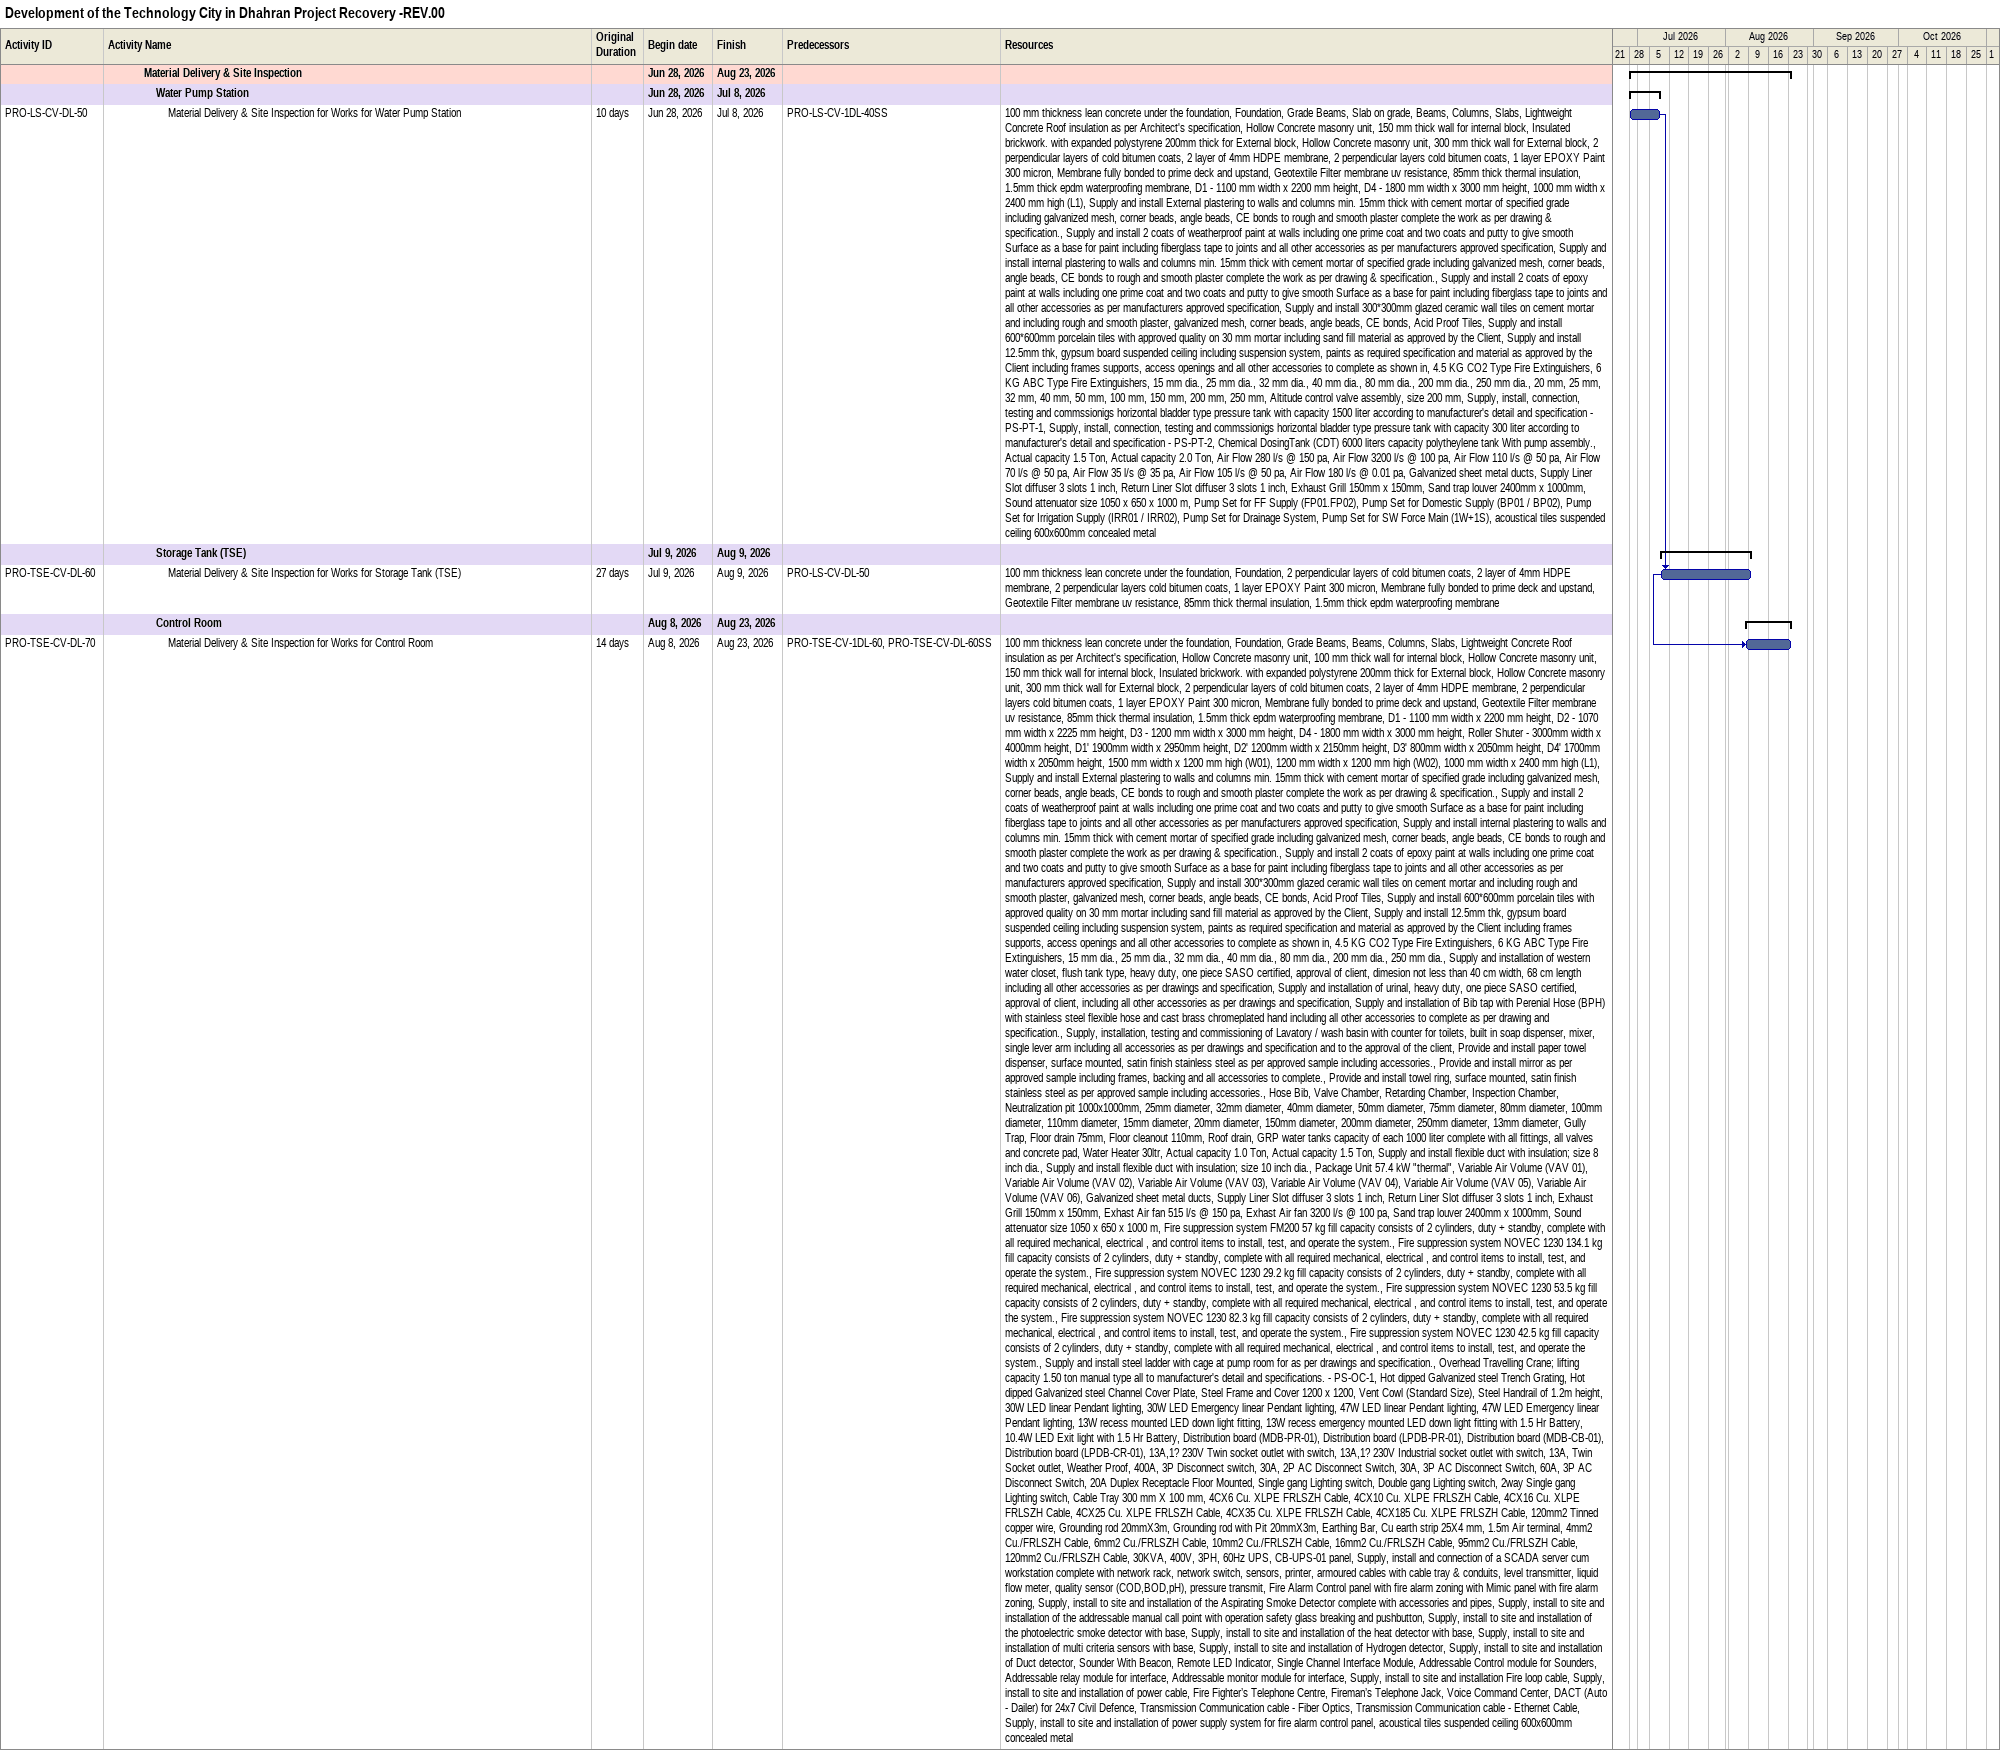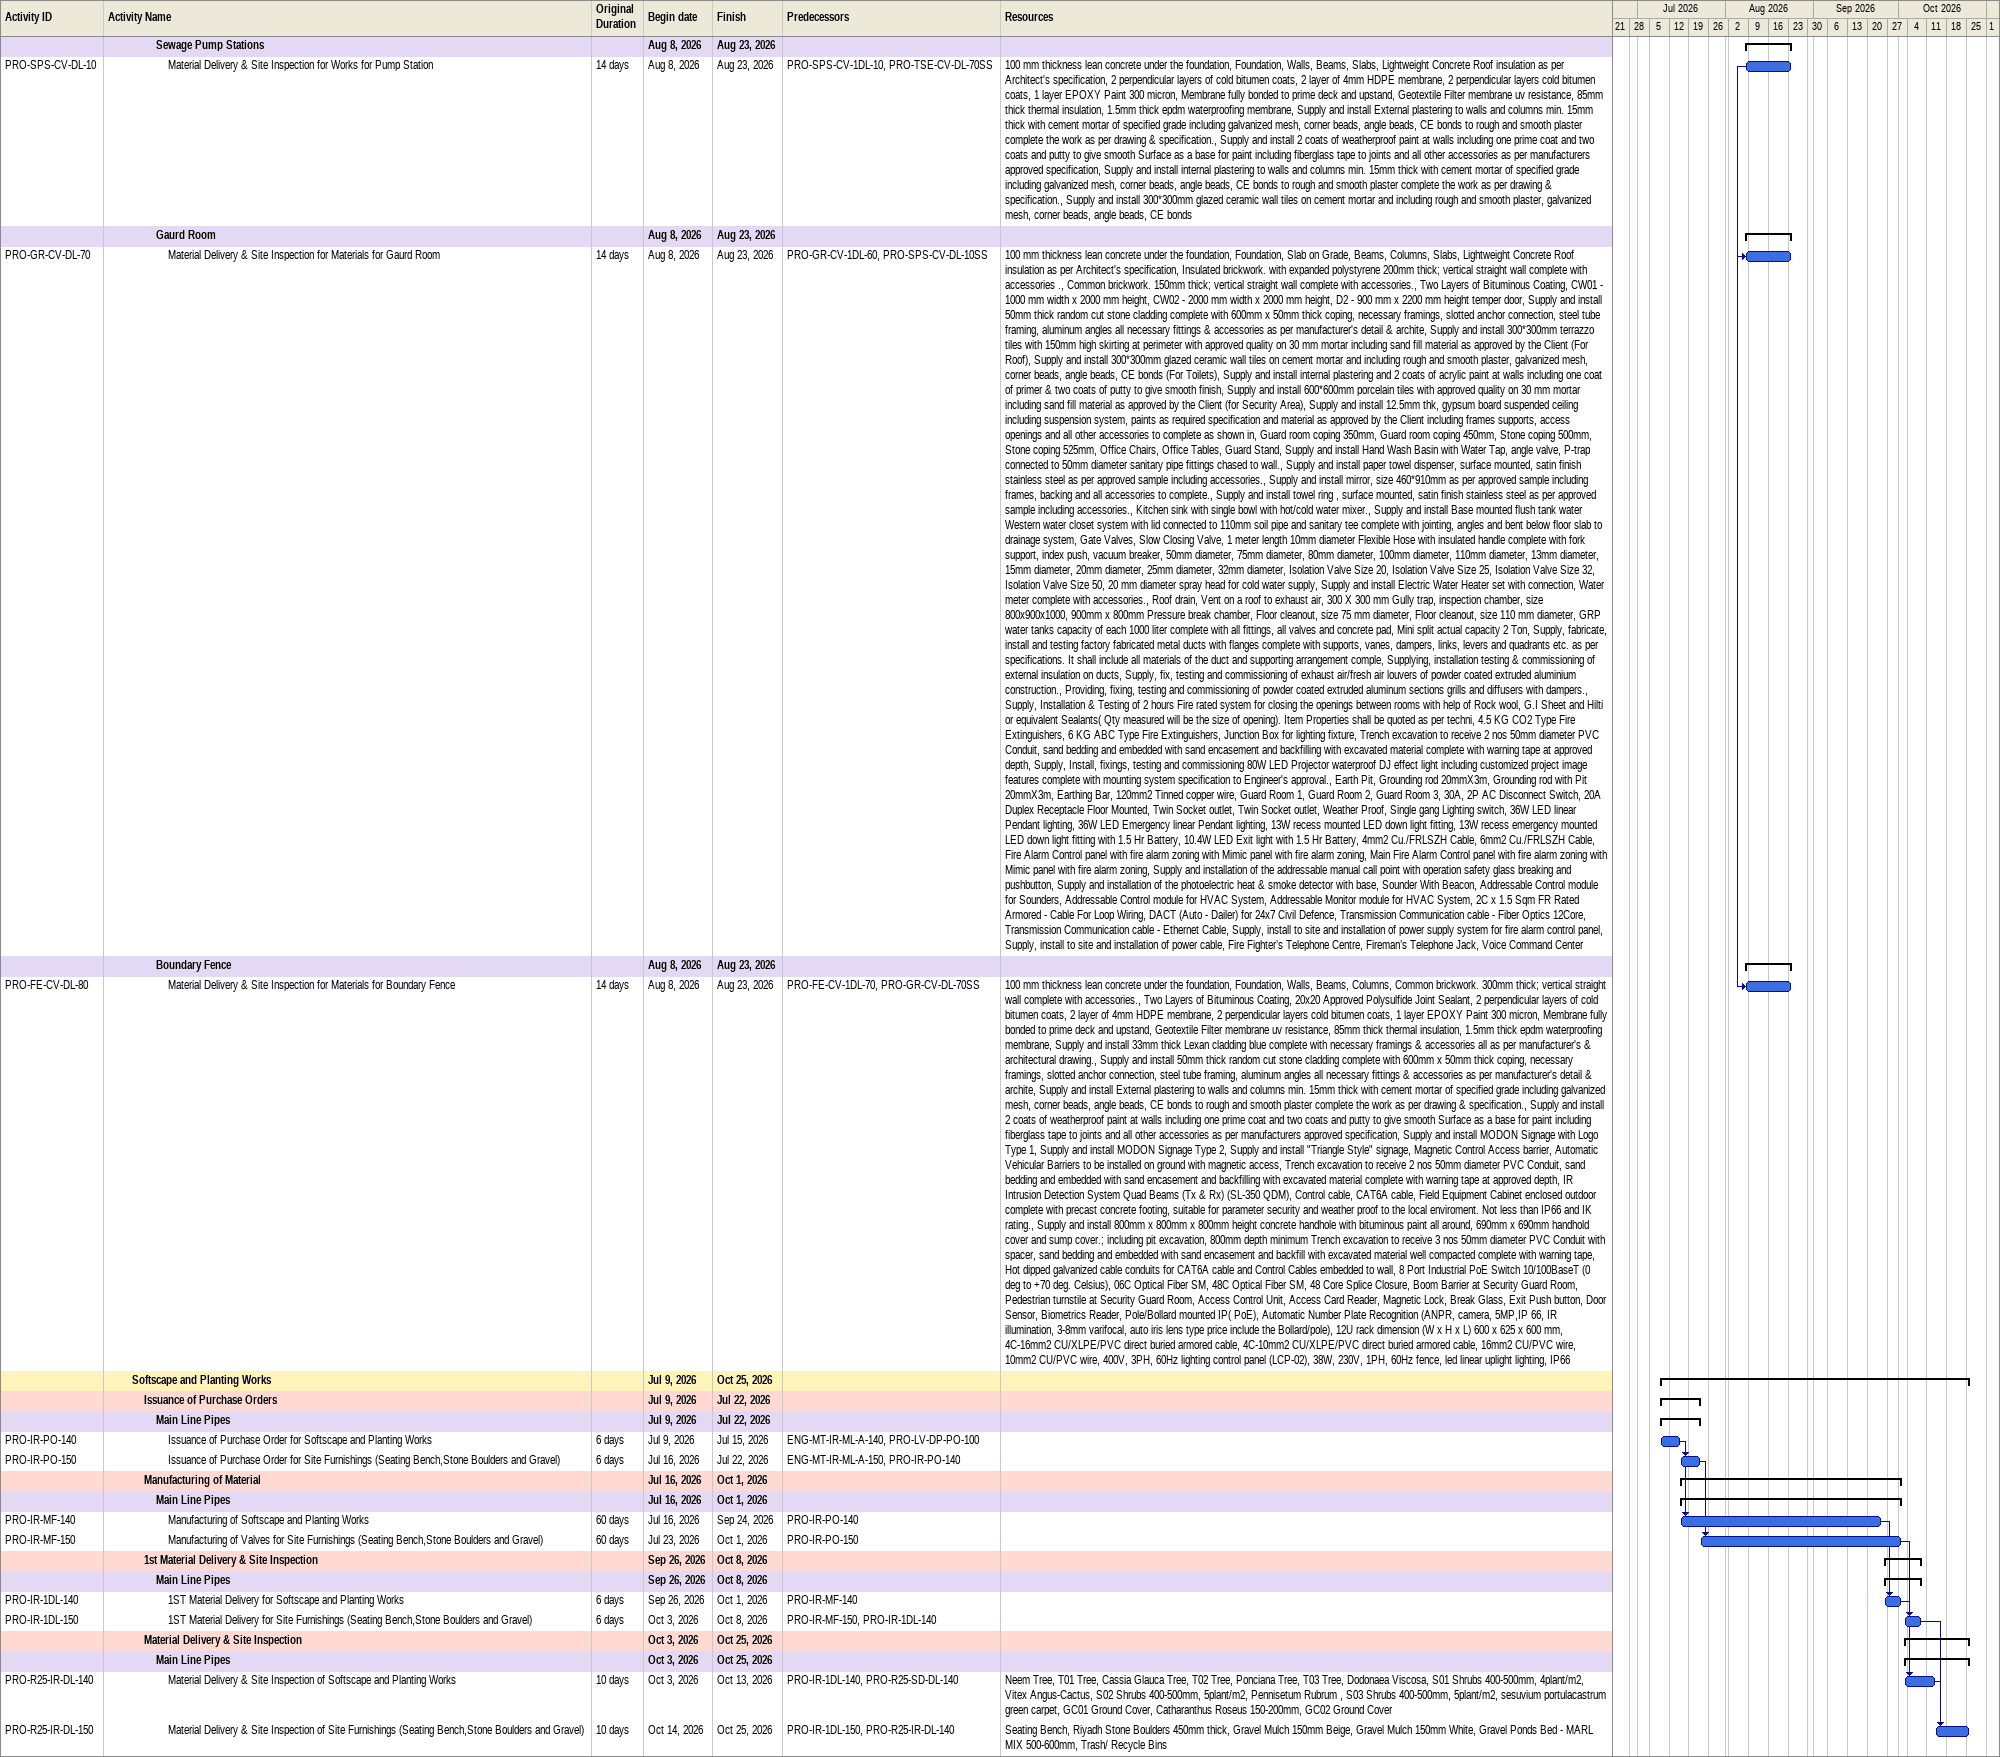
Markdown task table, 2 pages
Development of the Technology City in Dhahran Project Recovery -REV.00

| ID | Level | Task | Original duration | Start | Finish | Predecessors | Resources |
|---|---|---|---|---|---|---|---|
|  | 4 | **Material Delivery & Site Inspection** |  | 2026-06-28 | 2026-08-23 |  |  |
|  | 5 | **Water Pump Station** |  | 2026-06-28 | 2026-07-08 |  |  |
| PRO-LS-CV-DL-50 | 6 | Material Delivery & Site Inspection for Works for Water Pump Station | 10d | 2026-06-28 | 2026-07-08 | PRO-LS-CV-1DL-40SS | 100 mm thickness lean concrete under the foundation, Foundation, Grade Beams, Slab on grade, Beams, Columns, Slabs, Lightweight Concrete Roof insulation as per Architect's specification, Hollow Concrete masonry unit, 150 mm thick wall for internal block, Insulated brickwork. with expanded polystyrene 200mm thick for External block, Hollow Concrete masonry unit, 300 mm thick wall for External block, 2 perpendicular layers of cold bitumen coats, 2 layer of 4mm HDPE membrane, 2 perpendicular layers cold bitumen coats, 1 layer EPOXY Paint 300 micron, Membrane fully bonded to prime deck and upstand, Geotextile Filter membrane uv resistance, 85mm thick thermal insulation, 1.5mm thick epdm waterproofing membrane, D1 - 1100 mm width x 2200 mm height, D4 - 1800 mm width x 3000 mm height, 1000 mm width x 2400 mm high (L1), Supply and install External plastering to walls and columns min. 15mm thick with cement mortar of specified grade including galvanized mesh, corner beads, angle beads, CE bonds to rough and smooth plaster complete the work as per drawing & specification., Supply and install 2 coats of weatherproof paint at walls including one prime coat and two coats and putty to give smooth Surface as a base for paint including fiberglass tape to joints and all other accessories as per manufacturers approved specification, Supply and install internal plastering to walls and columns min. 15mm thick with cement mortar of specified grade including galvanized mesh, corner beads, angle beads, CE bonds to rough and smooth plaster complete the work as per drawing & specification., Supply and install 2 coats of epoxy paint at walls including one prime coat and two coats and putty to give smooth Surface as a base for paint including fiberglass tape to joints and all other accessories as per manufacturers approved specification, Supply and install 300*300mm glazed ceramic wall tiles on cement mortar and including rough and smooth plaster, galvanized mesh, corner beads, angle beads, CE bonds, Acid Proof Tiles, Supply and install 600*600mm porcelain tiles with approved quality on 30 mm mortar including sand fill material as approved by the Client, Supply and install 12.5mm thk, gypsum board suspended ceiling including suspension system, paints as required specification and material as approved by the Client including frames supports, access openings and all other accessories to complete as shown in, 4.5 KG CO2 Type Fire Extinguishers, 6 KG ABC Type Fire Extinguishers, 15 mm dia., 25 mm dia., 32 mm dia., 40 mm dia., 80 mm dia., 200 mm dia., 250 mm dia., 20 mm, 25 mm, 32 mm, 40 mm, 50 mm, 100 mm, 150 mm, 200 mm, 250 mm, Altitude control valve assembly, size 200 mm, Supply, install, connection, testing and commssionigs horizontal bladder type pressure tank with capacity 1500 liter according to manufacturer's detail and specification - PS-PT-1, Supply, install, connection, testing and commssionigs horizontal bladder type pressure tank with capacity 300 liter according to manufacturer's detail and specification - PS-PT-2, Chemical DosingTank (CDT) 6000 liters capacity polytheylene tank With pump assembly., Actual capacity 1.5 Ton, Actual capacity 2.0 Ton, Air Flow 280 l/s @ 150 pa, Air Flow 3200 l/s @ 100 pa, Air Flow 110 l/s @ 50 pa, Air Flow 70 l/s @ 50 pa, Air Flow 35 l/s @ 35 pa, Air Flow 105 l/s @ 50 pa, Air Flow 180 l/s @ 0.01 pa, Galvanized sheet metal ducts, Supply Liner Slot diffuser 3 slots 1 inch, Return Liner Slot diffuser 3 slots 1 inch, Exhaust Grill 150mm x 150mm, Sand trap louver 2400mm x 1000mm, Sound attenuator size 1050 x 650 x 1000 m, Pump Set for FF Supply (FP01.FP02), Pump Set for Domestic Supply (BP01 / BP02), Pump Set for Irrigation Supply (IRR01 / IRR02), Pump Set for Drainage System, Pump Set for SW Force Main (1W+1S), acoustical tiles suspended ceiling 600x600mm concealed metal |
|  | 5 | **Storage Tank (TSE)** |  | 2026-07-09 | 2026-08-09 |  |  |
| PRO-TSE-CV-DL-60 | 6 | Material Delivery & Site Inspection for Works for Storage Tank (TSE) | 27d | 2026-07-09 | 2026-08-09 | PRO-LS-CV-DL-50 | 100 mm thickness lean concrete under the foundation, Foundation, 2 perpendicular layers of cold bitumen coats, 2 layer of 4mm HDPE membrane, 2 perpendicular layers cold bitumen coats, 1 layer EPOXY Paint 300 micron, Membrane fully bonded to prime deck and upstand, Geotextile Filter membrane uv resistance, 85mm thick thermal insulation, 1.5mm thick epdm waterproofing membrane |
|  | 5 | **Control Room** |  | 2026-08-08 | 2026-08-23 |  |  |
| PRO-TSE-CV-DL-70 | 6 | Material Delivery & Site Inspection for Works for Control Room | 14d | 2026-08-08 | 2026-08-23 | PRO-TSE-CV-1DL-60, PRO-TSE-CV-DL-60SS | 100 mm thickness lean concrete under the foundation, Foundation, Grade Beams, Beams, Columns, Slabs, Lightweight Concrete Roof insulation as per Architect's specification, Hollow Concrete masonry unit, 100 mm thick wall for internal block, Hollow Concrete masonry unit, 150 mm thick wall for internal block, Insulated brickwork. with expanded polystyrene 200mm thick for External block, Hollow Concrete masonry unit, 300 mm thick wall for External block, 2 perpendicular layers of cold bitumen coats, 2 layer of 4mm HDPE membrane, 2 perpendicular layers cold bitumen coats, 1 layer EPOXY Paint 300 micron, Membrane fully bonded to prime deck and upstand, Geotextile Filter membrane uv resistance, 85mm thick thermal insulation, 1.5mm thick epdm waterproofing membrane, D1 - 1100 mm width x 2200 mm height, D2 - 1070 mm width x 2225 mm height, D3 - 1200 mm width x 3000 mm height, D4 - 1800 mm width x 3000 mm height, Roller Shuter - 3000mm width x 4000mm height, D1' 1900mm width x 2950mm height, D2' 1200mm width x 2150mm height, D3' 800mm width x 2050mm height, D4' 1700mm width x 2050mm height, 1500 mm width x 1200 mm high (W01), 1200 mm width x 1200 mm high (W02), 1000 mm width x 2400 mm high (L1), Supply and install External plastering to walls and columns min. 15mm thick with cement mortar of specified grade including galvanized mesh, corner beads, angle beads, CE bonds to rough and smooth plaster complete the work as per drawing & specification., Supply and install 2 coats of weatherproof paint at walls including one prime coat and two coats and putty to give smooth Surface as a base for paint including fiberglass tape to joints and all other accessories as per manufacturers approved specification, Supply and install internal plastering to walls and columns min. 15mm thick with cement mortar of specified grade including galvanized mesh, corner beads, angle beads, CE bonds to rough and smooth plaster complete the work as per drawing & specification., Supply and install 2 coats of epoxy paint at walls including one prime coat and two coats and putty to give smooth Surface as a base for paint including fiberglass tape to joints and all other accessories as per manufacturers approved specification, Supply and install 300*300mm glazed ceramic wall tiles on cement mortar and including rough and smooth plaster, galvanized mesh, corner beads, angle beads, CE bonds, Acid Proof Tiles, Supply and install 600*600mm porcelain tiles with approved quality on 30 mm mortar including sand fill material as approved by the Client, Supply and install 12.5mm thk, gypsum board suspended ceiling including suspension system, paints as required specification and material as approved by the Client including frames supports, access openings and all other accessories to complete as shown in, 4.5 KG CO2 Type Fire Extinguishers, 6 KG ABC Type Fire Extinguishers, 15 mm dia., 25 mm dia., 32 mm dia., 40 mm dia., 80 mm dia., 200 mm dia., 250 mm dia., Supply and installation of western water closet, flush tank type, heavy duty, one piece SASO certified, approval of client, dimesion not less than 40 cm width, 68 cm length including all other accessories as per drawings and specification, Supply and installation of urinal, heavy duty, one piece SASO certified, approval of client, including all other accessories as per drawings and specification, Supply and installation of Bib tap with Perenial Hose (BPH) with stainless steel flexible hose and cast brass chromeplated hand including all other accessories to complete as per drawing and specification., Supply, installation, testing and commissioning of Lavatory / wash basin with counter for toilets, built in soap dispenser, mixer, single lever arm including all accessories as per drawings and specification and to the approval of the client, Provide and install paper towel dispenser, surface mounted, satin finish stainless steel as per approved sample including accessories., Provide and install mirror as per approved sample including frames, backing and all accessories to complete., Provide and install towel ring, surface mounted, satin finish stainless steel as per approved sample including accessories., Hose Bib, Valve Chamber, Retarding Chamber, Inspection Chamber, Neutralization pit 1000x1000mm, 25mm diameter, 32mm diameter, 40mm diameter, 50mm diameter, 75mm diameter, 80mm diameter, 100mm diameter, 110mm diameter, 15mm diameter, 20mm diameter, 150mm diameter, 200mm diameter, 250mm diameter, 13mm diameter, Gully Trap, Floor drain 75mm, Floor cleanout 110mm, Roof drain, GRP water tanks capacity of each 1000 liter complete with all fittings, all valves and concrete pad, Water Heater 30ltr, Actual capacity 1.0 Ton, Actual capacity 1.5 Ton, Supply and install flexible duct with insulation; size 8 inch dia., Supply and install flexible duct with insulation; size 10 inch dia., Package Unit 57.4 kW "thermal", Variable Air Volume (VAV 01), Variable Air Volume (VAV 02), Variable Air Volume (VAV 03), Variable Air Volume (VAV 04), Variable Air Volume (VAV 05), Variable Air Volume (VAV 06), Galvanized sheet metal ducts, Supply Liner Slot diffuser 3 slots 1 inch, Return Liner Slot diffuser 3 slots 1 inch, Exhaust Grill 150mm x 150mm, Exhast Air fan 515 l/s @ 150 pa, Exhast Air fan 3200 l/s @ 100 pa, Sand trap louver 2400mm x 1000mm, Sound attenuator size 1050 x 650 x 1000 m, Fire suppression system FM200 57 kg fill capacity consists of 2 cylinders, duty + standby, complete with all required mechanical, electrical , and control items to install, test, and operate the system., Fire suppression system NOVEC 1230 134.1 kg fill capacity consists of 2 cylinders, duty + standby, complete with all required mechanical, electrical , and control items to install, test, and operate the system., Fire suppression system NOVEC 1230 29.2 kg fill capacity consists of 2 cylinders, duty + standby, complete with all required mechanical, electrical , and control items to install, test, and operate the system., Fire suppression system NOVEC 1230 53.5 kg fill capacity consists of 2 cylinders, duty + standby, complete with all required mechanical, electrical , and control items to install, test, and operate the system., Fire suppression system NOVEC 1230 82.3 kg fill capacity consists of 2 cylinders, duty + standby, complete with all required mechanical, electrical , and control items to install, test, and operate the system., Fire suppression system NOVEC 1230 42.5 kg fill capacity consists of 2 cylinders, duty + standby, complete with all required mechanical, electrical , and control items to install, test, and operate the system., Supply and install steel ladder with cage at pump room for as per drawings and specification., Overhead Travelling Crane; lifting capacity 1.50 ton manual type all to manufacturer's detail and specifications. - PS-OC-1, Hot dipped Galvanized steel Trench Grating, Hot dipped Galvanized steel Channel Cover Plate, Steel Frame and Cover 1200 x 1200, Vent Cowl (Standard Size), Steel Handrail of 1.2m height, 30W LED linear Pendant lighting, 30W LED Emergency linear Pendant lighting, 47W LED linear Pendant lighting, 47W LED Emergency linear Pendant lighting, 13W recess mounted LED down light fitting, 13W recess emergency mounted LED down light fitting with 1.5 Hr Battery, 10.4W LED Exit light with 1.5 Hr Battery, Distribution board (MDB-PR-01), Distribution board (LPDB-PR-01), Distribution board (MDB-CB-01), Distribution board (LPDB-CR-01), 13A,1? 230V Twin socket outlet with switch, 13A,1? 230V Industrial socket outlet with switch, 13A, Twin Socket outlet, Weather Proof, 400A, 3P Disconnect switch, 30A, 2P AC Disconnect Switch, 30A, 3P AC Disconnect Switch, 60A, 3P AC Disconnect Switch, 20A Duplex Receptacle Floor Mounted, Single gang Lighting switch, Double gang Lighting switch, 2way Single gang Lighting switch, Cable Tray 300 mm X 100 mm, 4CX6 Cu. XLPE FRLSZH Cable, 4CX10 Cu. XLPE FRLSZH Cable, 4CX16 Cu. XLPE FRLSZH Cable, 4CX25 Cu. XLPE FRLSZH Cable, 4CX35 Cu. XLPE FRLSZH Cable, 4CX185 Cu. XLPE FRLSZH Cable, 120mm2 Tinned copper wire, Grounding rod 20mmX3m, Grounding rod with Pit 20mmX3m, Earthing Bar, Cu earth strip 25X4 mm, 1.5m Air terminal, 4mm2 Cu./FRLSZH Cable, 6mm2 Cu./FRLSZH Cable, 10mm2 Cu./FRLSZH Cable, 16mm2 Cu./FRLSZH Cable, 95mm2 Cu./FRLSZH Cable, 120mm2 Cu./FRLSZH Cable, 30KVA, 400V, 3PH, 60Hz UPS, CB-UPS-01 panel, Supply, install and connection of a SCADA server cum workstation complete with network rack, network switch, sensors, printer, armoured cables with cable tray & conduits, level transmitter, liquid flow meter, quality sensor (COD,BOD,pH), pressure transmit, Fire Alarm Control panel with fire alarm zoning with Mimic panel with fire alarm zoning, Supply, install to site and installation of the Aspirating Smoke Detector complete with accessories and pipes, Supply, install to site and installation of the addressable manual call point with operation safety glass breaking and pushbutton, Supply, install to site and installation of the photoelectric smoke detector with base, Supply, install to site and installation of the heat detector with base, Supply, install to site and installation of multi criteria sensors with base, Supply, install to site and installation of Hydrogen detector, Supply, install to site and installation of Duct detector, Sounder With Beacon, Remote LED Indicator, Single Channel Interface Module, Addressable Control module for Sounders, Addressable relay module for interface, Addressable monitor module for interface, Supply, install to site and installation Fire loop cable, Supply, install to site and installation of power cable, Fire Fighter’s Telephone Centre, Fireman’s Telephone Jack, Voice Command Center, DACT (Auto - Dailer) for 24x7 Civil Defence, Transmission Communication cable - Fiber Optics, Transmission Communication cable - Ethernet Cable, Supply, install to site and installation of power supply system for fire alarm control panel, acoustical tiles suspended ceiling 600x600mm concealed metal |
|  | 5 | **Sewage Pump Stations** |  | 2026-08-08 | 2026-08-23 |  |  |
| PRO-SPS-CV-DL-10 | 6 | Material Delivery & Site Inspection for Works for Pump Station | 14d | 2026-08-08 | 2026-08-23 | PRO-SPS-CV-1DL-10, PRO-TSE-CV-DL-70SS | 100 mm thickness lean concrete under the foundation, Foundation, Walls, Beams, Slabs, Lightweight Concrete Roof insulation as per Architect's specification, 2 perpendicular layers of cold bitumen coats, 2 layer of 4mm HDPE membrane, 2 perpendicular layers cold bitumen coats, 1 layer EPOXY Paint 300 micron, Membrane fully bonded to prime deck and upstand, Geotextile Filter membrane uv resistance, 85mm thick thermal insulation, 1.5mm thick epdm waterproofing membrane, Supply and install External plastering to walls and columns min. 15mm thick with cement mortar of specified grade including galvanized mesh, corner beads, angle beads, CE bonds to rough and smooth plaster complete the work as per drawing & specification., Supply and install 2 coats of weatherproof paint at walls including one prime coat and two coats and putty to give smooth Surface as a base for paint including fiberglass tape to joints and all other accessories as per manufacturers approved specification, Supply and install internal plastering to walls and columns min. 15mm thick with cement mortar of specified grade including galvanized mesh, corner beads, angle beads, CE bonds to rough and smooth plaster complete the work as per drawing & specification., Supply and install 300*300mm glazed ceramic wall tiles on cement mortar and including rough and smooth plaster, galvanized mesh, corner beads, angle beads, CE bonds |
|  | 5 | **Gaurd Room** |  | 2026-08-08 | 2026-08-23 |  |  |
| PRO-GR-CV-DL-70 | 6 | Material Delivery & Site Inspection for Materials for Gaurd Room | 14d | 2026-08-08 | 2026-08-23 | PRO-GR-CV-1DL-60, PRO-SPS-CV-DL-10SS | 100 mm thickness lean concrete under the foundation, Foundation, Slab on Grade, Beams, Columns, Slabs, Lightweight Concrete Roof insulation as per Architect's specification, Insulated brickwork. with expanded polystyrene 200mm thick; vertical straight wall complete with accessories ., Common brickwork. 150mm thick; vertical straight wall complete with accessories., Two Layers of Bituminous Coating, CW01 - 1000 mm width x 2000 mm height, CW02 - 2000 mm width x 2000 mm height, D2 - 900 mm x 2200 mm height temper door, Supply and install 50mm thick random cut stone cladding complete with 600mm x 50mm thick coping, necessary framings, slotted anchor connection, steel tube framing, aluminum angles all necessary fittings & accessories as per manufacturer's detail & archite, Supply and install 300*300mm terrazzo tiles with 150mm high skirting at perimeter with approved quality on 30 mm mortar including sand fill material as approved by the Client (For Roof), Supply and install 300*300mm glazed ceramic wall tiles on cement mortar and including rough and smooth plaster, galvanized mesh, corner beads, angle beads, CE bonds (For Toilets), Supply and install internal plastering and 2 coats of acrylic paint at walls including one coat of primer & two coats of putty to give smooth finish, Supply and install 600*600mm porcelain tiles with approved quality on 30 mm mortar including sand fill material as approved by the Client (for Security Area), Supply and install 12.5mm thk, gypsum board suspended ceiling including suspension system, paints as required specification and material as approved by the Client including frames supports, access openings and all other accessories to complete as shown in, Guard room coping 350mm, Guard room coping 450mm, Stone coping 500mm, Stone coping 525mm, Office Chairs, Office Tables, Guard Stand, Supply and install Hand Wash Basin with Water Tap, angle valve, P-trap connected to 50mm diameter sanitary pipe fittings chased to wall., Supply and install paper towel dispenser, surface mounted, satin finish stainless steel as per approved sample including accessories., Supply and install mirror, size 460*910mm as per approved sample including frames, backing and all accessories to complete., Supply and install towel ring , surface mounted, satin finish stainless steel as per approved sample including accessories., Kitchen sink with single bowl with hot/cold water mixer., Supply and install Base mounted flush tank water Western water closet system with lid connected to 110mm soil pipe and sanitary tee complete with jointing, angles and bent below floor slab to drainage system, Gate Valves, Slow Closing Valve, 1 meter length 10mm diameter Flexible Hose with insulated handle complete with fork support, index push, vacuum breaker, 50mm diameter, 75mm diameter, 80mm diameter, 100mm diameter, 110mm diameter, 13mm diameter, 15mm diameter, 20mm diameter, 25mm diameter, 32mm diameter, Isolation Valve Size 20, Isolation Valve Size 25, Isolation Valve Size 32, Isolation Valve Size 50, 20 mm diameter spray head for cold water supply, Supply and install Electric Water Heater set with connection, Water meter complete with accessories., Roof drain, Vent on a roof to exhaust air, 300 X 300 mm Gully trap, inspection chamber, size 800x900x1000, 900mm x 800mm Pressure break chamber, Floor cleanout, size 75 mm diameter, Floor cleanout, size 110 mm diameter, GRP water tanks capacity of each 1000 liter complete with all fittings, all valves and concrete pad, Mini split actual capacity 2 Ton, Supply, fabricate, install and testing factory fabricated metal ducts with flanges complete with supports, vanes, dampers, links, levers and quadrants etc. as per specifications. It shall include all materials of the duct and supporting arrangement comple, Supplying, installation testing & commissioning of external insulation on ducts, Supply, fix, testing and commissioning of exhaust air/fresh air louvers of powder coated extruded aluminium construction., Providing, fixing, testing and commissioning of powder coated extruded aluminum sections grills and diffusers with dampers., Supply, Installation & Testing of 2 hours Fire rated system for closing the openings between rooms with help of Rock wool, G.I Sheet and Hilti or equivalent Sealants( Qty measured will be the size of opening). Item Properties shall be quoted as per techni, 4.5 KG CO2 Type Fire Extinguishers, 6 KG ABC Type Fire Extinguishers, Junction Box for lighting fixture, Trench excavation to receive 2 nos 50mm diameter PVC Conduit, sand bedding and embedded with sand encasement and backfilling with excavated material complete with warning tape at approved depth, Supply, Install, fixings, testing and commissioning 80W LED Projector waterproof DJ effect light including customized project image features complete with mounting system specification to Engineer's approval., Earth Pit, Grounding rod 20mmX3m, Grounding rod with Pit 20mmX3m, Earthing Bar, 120mm2 Tinned copper wire, Guard Room 1, Guard Room 2, Guard Room 3, 30A, 2P AC Disconnect Switch, 20A Duplex Receptacle Floor Mounted, Twin Socket outlet, Twin Socket outlet, Weather Proof, Single gang Lighting switch, 36W LED linear Pendant lighting, 36W LED Emergency linear Pendant lighting, 13W recess mounted LED down light fitting, 13W recess emergency mounted LED down light fitting with 1.5 Hr Battery, 10.4W LED Exit light with 1.5 Hr Battery, 4mm2 Cu./FRLSZH Cable, 6mm2 Cu./FRLSZH Cable, Fire Alarm Control panel with fire alarm zoning with Mimic panel with fire alarm zoning, Main Fire Alarm Control panel with fire alarm zoning with Mimic panel with fire alarm zoning, Supply and installation of the addressable manual call point with operation safety glass breaking and pushbutton, Supply and installation of the photoelectric heat & smoke detector with base, Sounder With Beacon, Addressable Control module for Sounders, Addressable Control module for HVAC System, Addressable Monitor module for HVAC System, 2C x 1.5 Sqm FR Rated Armored - Cable For Loop Wiring, DACT (Auto - Dailer) for 24x7 Civil Defence, Transmission Communication cable - Fiber Optics 12Core, Transmission Communication cable - Ethernet Cable, Supply, install to site and installation of power supply system for fire alarm control panel, Supply, install to site and installation of power cable, Fire Fighter’s Telephone Centre, Fireman’s Telephone Jack, Voice Command Center |
|  | 5 | **Boundary Fence** |  | 2026-08-08 | 2026-08-23 |  |  |
| PRO-FE-CV-DL-80 | 6 | Material Delivery & Site Inspection for Materials for Boundary Fence | 14d | 2026-08-08 | 2026-08-23 | PRO-FE-CV-1DL-70, PRO-GR-CV-DL-70SS | 100 mm thickness lean concrete under the foundation, Foundation, Walls, Beams, Columns, Common brickwork. 300mm thick; vertical straight wall complete with accessories., Two Layers of Bituminous Coating, 20x20 Approved Polysulfide Joint Sealant, 2 perpendicular layers of cold bitumen coats, 2 layer of 4mm HDPE membrane, 2 perpendicular layers cold bitumen coats, 1 layer EPOXY Paint 300 micron, Membrane fully bonded to prime deck and upstand, Geotextile Filter membrane uv resistance, 85mm thick thermal insulation, 1.5mm thick epdm waterproofing membrane, Supply and install 33mm thick Lexan cladding blue complete with necessary framings & accessories all as per manufacturer's & architectural drawing., Supply and install 50mm thick random cut stone cladding complete with 600mm x 50mm thick coping, necessary framings, slotted anchor connection, steel tube framing, aluminum angles all necessary fittings & accessories as per manufacturer's detail & archite, Supply and install External plastering to walls and columns min. 15mm thick with cement mortar of specified grade including galvanized mesh, corner beads, angle beads, CE bonds to rough and smooth plaster complete the work as per drawing & specification., Supply and install 2 coats of weatherproof paint at walls including one prime coat and two coats and putty to give smooth Surface as a base for paint including fiberglass tape to joints and all other accessories as per manufacturers approved specification, Supply and install MODON Signage with Logo Type 1, Supply and install MODON Signage Type 2, Supply and install "Triangle Style" signage, Magnetic Control Access barrier, Automatic Vehicular Barriers to be installed on ground with magnetic access, Trench excavation to receive 2 nos 50mm diameter PVC Conduit, sand bedding and embedded with sand encasement and backfilling with excavated material complete with warning tape at approved depth, IR Intrusion Detection System Quad Beams (Tx & Rx) (SL-350 QDM), Control cable, CAT6A cable, Field Equipment Cabinet enclosed outdoor complete with precast concrete footing, suitable for parameter security and weather proof to the local enviroment. Not less than IP66 and IK rating., Supply and install 800mm x 800mm x 800mm height concrete handhole with bituminous paint all around, 690mm x 690mm handhold cover and sump cover.; including pit excavation, 800mm depth minimum Trench excavation to receive 3 nos 50mm diameter PVC Conduit with spacer, sand bedding and embedded with sand encasement and backfill with excavated material well compacted complete with warning tape, Hot dipped galvanized cable conduits for CAT6A cable and Control Cables embedded to wall, 8 Port Industrial PoE Switch 10/100BaseT (0 deg to +70 deg. Celsius), 06C Optical Fiber SM, 48C Optical Fiber SM, 48 Core Splice Closure, Boom Barrier at Security Guard Room, Pedestrian turnstile at Security Guard Room, Access Control Unit, Access Card Reader, Magnetic Lock, Break Glass, Exit Push button, Door Sensor, Biometrics Reader, Pole/Bollard mounted IP( PoE), Automatic Number Plate Recognition (ANPR, camera, 5MP,IP 66, IR illumination, 3-8mm varifocal, auto iris lens type price include the Bollard/pole), 12U rack dimension (W x H x L) 600 x 625 x 600 mm, 4C-16mm2 CU/XLPE/PVC direct buried armored cable, 4C-10mm2 CU/XLPE/PVC direct buried armored cable, 16mm2 CU/PVC wire, 10mm2 CU/PVC wire, 400V, 3PH, 60Hz lighting control panel (LCP-02), 38W, 230V, 1PH, 60Hz fence, led linear uplight lighting, IP66 |
|  | 3 | **Softscape and Planting Works** |  | 2026-07-09 | 2026-10-25 |  |  |
|  | 4 | **Issuance of Purchase Orders** |  | 2026-07-09 | 2026-07-22 |  |  |
|  | 5 | **Main Line Pipes** |  | 2026-07-09 | 2026-07-22 |  |  |
| PRO-IR-PO-140 | 6 | Issuance of Purchase Order for Softscape and Planting Works | 6d | 2026-07-09 | 2026-07-15 | ENG-MT-IR-ML-A-140, PRO-LV-DP-PO-100 |  |
| PRO-IR-PO-150 | 6 | Issuance of Purchase Order for Site Furnishings (Seating Bench,Stone Boulders and Gravel) | 6d | 2026-07-16 | 2026-07-22 | ENG-MT-IR-ML-A-150, PRO-IR-PO-140 |  |
|  | 4 | **Manufacturing of Material** |  | 2026-07-16 | 2026-10-01 |  |  |
|  | 5 | **Main Line Pipes** |  | 2026-07-16 | 2026-10-01 |  |  |
| PRO-IR-MF-140 | 6 | Manufacturing of Softscape and Planting Works | 60d | 2026-07-16 | 2026-09-24 | PRO-IR-PO-140 |  |
| PRO-IR-MF-150 | 6 | Manufacturing of Valves for Site Furnishings (Seating Bench,Stone Boulders and Gravel) | 60d | 2026-07-23 | 2026-10-01 | PRO-IR-PO-150 |  |
|  | 4 | **1st Material Delivery & Site Inspection** |  | 2026-09-26 | 2026-10-08 |  |  |
|  | 5 | **Main Line Pipes** |  | 2026-09-26 | 2026-10-08 |  |  |
| PRO-IR-1DL-140 | 6 | 1ST Material Delivery for Softscape and Planting Works | 6d | 2026-09-26 | 2026-10-01 | PRO-IR-MF-140 |  |
| PRO-IR-1DL-150 | 6 | 1ST Material Delivery for Site Furnishings (Seating Bench,Stone Boulders and Gravel) | 6d | 2026-10-03 | 2026-10-08 | PRO-IR-MF-150, PRO-IR-1DL-140 |  |
|  | 4 | **Material Delivery & Site Inspection** |  | 2026-10-03 | 2026-10-25 |  |  |
|  | 5 | **Main Line Pipes** |  | 2026-10-03 | 2026-10-25 |  |  |
| PRO-R25-IR-DL-140 | 6 | Material Delivery & Site Inspection of Softscape and Planting Works | 10d | 2026-10-03 | 2026-10-13 | PRO-IR-1DL-140, PRO-R25-SD-DL-140 | Neem Tree, T01 Tree, Cassia Glauca Tree, T02 Tree, Ponciana Tree, T03 Tree, Dodonaea Viscosa, S01 Shrubs 400-500mm, 4plant/m2, Vitex Angus-Cactus, S02 Shrubs 400-500mm, 5plant/m2, Pennisetum Rubrum , S03 Shrubs 400-500mm, 5plant/m2, sesuvium portulacastrum green carpet, GC01 Ground Cover, Catharanthus Roseus 150-200mm, GC02 Ground Cover |
| PRO-R25-IR-DL-150 | 6 | Material Delivery & Site Inspection of Site Furnishings (Seating Bench,Stone Boulders and Gravel) | 10d | 2026-10-14 | 2026-10-25 | PRO-IR-1DL-150, PRO-R25-IR-DL-140 | Seating Bench, Riyadh Stone Boulders 450mm thick, Gravel Mulch 150mm Beige, Gravel Mulch 150mm White, Gravel Ponds Bed - MARL MIX 500-600mm, Trash/ Recycle Bins |
